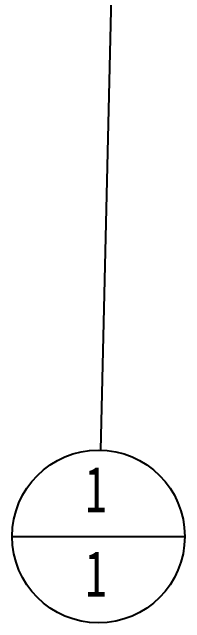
# Model space of a CAD drawing. Header units: millimetres. Extents: x 29 to 2500, y -68 to 1852.
# Drawn here: x 663.8 to 711.5, y 939.9 to 1108.5 of the extents above; entities that cross this region are included whole.
import ezdxf

# ---------------------------------------------------------------- set-up
doc = ezdxf.new("R2010")
doc.units = ezdxf.units.MM
doc.header["$LTSCALE"] = 6
doc.layers.add('12', color=4, linetype='Continuous')
doc.styles.add('SLDTEXTSTYLE2', font='TXT', dxfattribs={"width": 0.7})
doc.dimstyles.new('SLDDIMSTYLE4', dxfattribs={"dimtxt": 0.18, "dimasz": 4.5, "dimexe": 0, "dimexo": 0.0625, "dimgap": 0, "dimtad": 0, "dimtih": 1, "dimtoh": 1, "dimdec": 0, "dimrnd": 1e-09, "dimzin": 0, "dimdsep": 46, "dimtxsty": 'Standard', "dimsah": 1, "dimcen": 0.09, "dimadec": 0, "dimazin": 0, "dimtfac": 4.5, "dimtdec": 0, "dimtofl": 0, "dimtmove": 0, "dimatfit": 3, "dimfxl": 0, "dimfrac": 2, "dimtolj": 1, "dimtzin": 0, "dimarcsym": 0})

# ---------------------------------------------------------------- blocks, each defined once
blk = doc.blocks.new('SW_NOTE_0_10')
at = {"layer": '12', "color": 0}
blk.add_line((-24.42, -23.85), (23.29, -23.85), dxfattribs=at)
blk.add_circle((-0.57, -23.85), 23.85, dxfattribs=at)
at = {"layer": '12', "color": 0, "char_height": 12.7, "attachment_point": 2, "style": 'SLDTEXTSTYLE2'}
for insert in [(-1.26, -4.5), (-1.26, -27.78)]:
    blk.add_mtext('1', dxfattribs=dict(at, insert=insert))

msp = doc.modelspace()

# ---------------------------------------------------------------- block references
at = {"layer": '12'}
msp.add_blockref('SW_NOTE_0_10', (688.204, 987.625), dxfattribs=at)

# ---------------------------------------------------------------- leaders
msp.add_leader([(693.777, 1222.55), (688.204, 987.625)], dimstyle='SLDDIMSTYLE4', dxfattribs=at)

doc.saveas('drawing.dxf')
